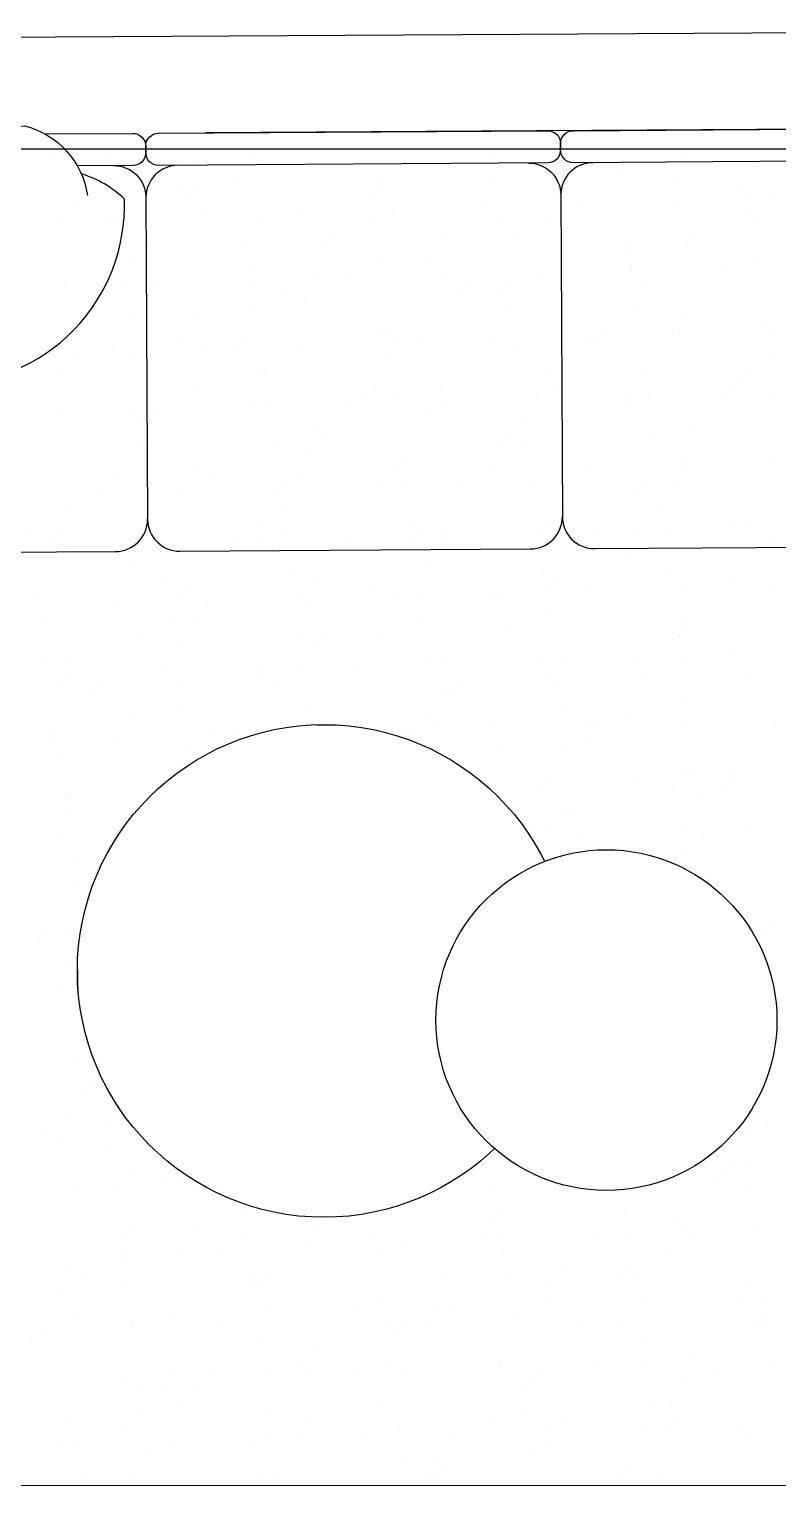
# Model space of a CAD drawing. Extents: x -678889171 to 586587, y -792238163 to 335485.
# Drawn here: x 69580 to 70743, y 64925 to 67190 of the extents above; entities that cross this region are included whole.
import ezdxf

# ---------------------------------------------------------------- set-up
doc = ezdxf.new("R2010")
doc.units = 0
doc.header["$MEASUREMENT"] = 0
doc.set_wipeout_variables(frame=1)
doc.layers.get('0').update_dxf_attribs({"color": 8})
for name, color, linetype in [('9TH-FURN$0$I-FURN-FLOR', 252, 'Continuous'), ('9TH-FURN$0$I-FURN-PATT', 252, 'Continuous'), ('9TH-FURN$0$I-WIPEOUT', 252, 'Continuous')]:
    doc.layers.add(name, color=color, linetype=linetype)

msp = doc.modelspace()

# ---------------------------------------------------------------- linework, layer by layer
for p, q in [((71823.1, 67189.8, 0), (69210.2, 67175.3, 0)), ((69214.1, 66375.3, 0), (69714.1, 66377.7, 0)), ((69814.1, 66378.2, 0), (70358.4, 66381.7, 0)), ((70458.4, 66382.2, 0), (71027, 66386, 0))]:
    msp.add_line(p, q)
at = {"elevation": 0}
for points in [[(69424, 66919.6, -0.306663), (69572.5, 67039.5, -0.30633), (69670.5, 66931.1, 0.872847)], [(69604.1, 67027.2), (69740.9, 67027.8, -0.414214), (69761, 67007.9), (69761.1, 66997.9, -0.414214), (69741.2, 66977.8), (69654.7, 66977.4)], [(69417.2, 66703.8, 0.165541), (69448.4, 66637.8, 0.425989), (69727.8, 66925.6, 0.121523), (69661, 66964.8, -7.115464)], [(69711.2, 66977.7, -0.414214), (69761.4, 66927.9), (69763.8, 66427.9, -0.414214)], [(69811.2, 66978.2, 0.414214), (69761.4, 66927.9)], [(70355.5, 66981.7, -0.414214), (70405.8, 66932)], [(70455.5, 66982.2, 0.414214), (70405.8, 66932), (70408.2, 66432, 0.414214)]]:
    msp.add_lwpolyline(points, format="xyb", dxfattribs=at)
msp.add_lwpolyline([(71223.8, 67036.9), (69854.2, 67028.4)], dxfattribs=at)
for points in [[(70425.3, 67032), (71003.8, 67035.9, -0.414214), (71023.9, 67016), (71024, 67006, -0.414214), (71004.1, 66985.9), (70425.5, 66982, -0.414214), (70405.4, 67002), (70405.4, 67012, -0.414214)], [(69780.9, 67028), (70385.3, 67031.9, -0.414214), (70405.4, 67012), (70405.4, 67002, -0.414214), (70385.5, 66981.9), (69781.2, 66978, -0.414214), (69761.1, 66997.9), (69761, 67007.9, -0.414214)]]:
    msp.add_lwpolyline(points, format="xyb", close=True, dxfattribs=at)
for centre, start, end in [((69713.8, 66427.7, 0), 270.2785, 0.2785), ((69813.8, 66428.2, 0), 180.2785, 270.2785), ((70358.2, 66431.7, 0), 270.2785, 0.2785), ((70458.2, 66432.2, 0), 180.2785, 270.2785)]:
    msp.add_arc(centre, 50, start, end)
at = {"layer": '9TH-FURN$0$I-FURN-FLOR'}
for p, q in [((71939.4, 67003, 0), (68663.6, 67003, 0)), ((68690.5, 64926.6, 0), (71937.1, 64925.3, 0))]:
    msp.add_line(p, q, dxfattribs=at)
at = {"layer": '9TH-FURN$0$I-FURN-PATT'}
for p, q in [((69619.6, 66998.7, 0), (69619.6, 66998.7, 0)), ((69633.1, 66988.6, 0), (69633.1, 66988.6, 0)), ((69704.8, 66993.6, 0), (69704.8, 66993.6, 0)), ((69780, 66992.8, 0), (69780, 66992.8, 0)), ((69926.8, 66997.1, 0), (69926.8, 66997.1, 0)), ((70073.7, 67001.3, 0), (70073.7, 67001.3, 0)), ((70295.9, 66996.9, 0), (70295.9, 66996.9, 0)), ((70601.8, 66986.9, 0), (70601.8, 66986.9, 0)), ((69838.1, 66981.1, 0), (69838.1, 66981.1, 0)), ((70497.2, 66964.8, 0), (70497.2, 66964.8, 0)), ((69709.8, 66953.9, 0), (69709.8, 66953.9, 0)), ((69817.5, 66949, 0), (69817.5, 66949, 0)), ((69906.1, 66961.5, 0), (69906.1, 66961.5, 0)), ((70125.5, 66955.2, 0), (70125.5, 66955.2, 0)), ((70301, 66957.3, 0), (70301, 66957.3, 0)), ((70405.4, 66947.1, 0), (70405.4, 66947.1, 0)), ((70581.2, 66954.9, 0), (70581.2, 66954.9, 0)), ((70684.9, 66949, 0), (70684.9, 66949, 0)), ((69647.1, 66920.3, 0), (69647.1, 66920.3, 0)), ((69829.3, 66925, 0), (69829.3, 66925, 0)), ((69842.3, 66939, 0), (69842.3, 66939, 0)), ((70107.6, 66927.4, 0), (70107.6, 66927.4, 0)), ((70121.8, 66940.8, 0), (70121.8, 66940.8, 0)), ((70392.5, 66933.1, 0), (70392.5, 66933.1, 0)), ((70410.8, 66926.1, 0), (70410.8, 66926.1, 0)), ((70584.3, 66921.8, 0), (70584.3, 66921.8, 0)), ((70698.7, 66930.7, 0), (70698.7, 66930.7, 0)), ((70731.2, 66926, 0), (70731.2, 66926, 0)), ((69703.3, 66896.5, 0), (69703.3, 66896.5, 0)), ((69850.1, 66900.7, 0), (69850.1, 66900.7, 0)), ((69997, 66904.9, 0), (69997, 66904.9, 0)), ((70143.8, 66909.1, 0), (70143.8, 66909.1, 0)), ((70290.7, 66913.3, 0), (70290.7, 66913.3, 0)), ((70437.5, 66917.6, 0), (70437.5, 66917.6, 0)), ((70698.1, 66900.3, 0), (70698.1, 66900.3, 0)), ((69626.5, 66888.2, 0), (69626.5, 66888.2, 0)), ((69717.7, 66892, 0), (69717.7, 66892, 0)), ((69934.4, 66894.4, 0), (69934.4, 66894.4, 0)), ((70112.7, 66887.7, 0), (70112.7, 66887.7, 0)), ((70308.9, 66895.3, 0), (70308.9, 66895.3, 0)), ((70390.2, 66894.1, 0), (70390.2, 66894.1, 0)), ((70615.1, 66873.4, 0), (70615.1, 66873.4, 0)), ((70703.8, 66891.1, 0), (70703.8, 66891.1, 0)), ((69768.3, 66858.9, 0), (69768.3, 66858.9, 0)), ((69919.3, 66857.9, 0), (69919.3, 66857.9, 0)), ((70039.1, 66851.2, 0), (70039.1, 66851.2, 0)), ((70052, 66865.2, 0), (70052, 66865.2, 0)), ((70219.7, 66865.4, 0), (70219.7, 66865.4, 0)), ((70331.5, 66867.1, 0), (70331.5, 66867.1, 0)), ((70510.4, 66861.2, 0), (70510.4, 66861.2, 0)), ((70602.2, 66859.4, 0), (70602.2, 66859.4, 0)), ((69743.4, 66833.6, 0), (69743.4, 66833.6, 0)), ((70199.1, 66833.3, 0), (70199.1, 66833.3, 0)), ((70507.1, 66839.5, 0), (70507.1, 66839.5, 0)), ((70711.7, 66829.1, 0), (70711.7, 66829.1, 0)), ((69924.3, 66818.2, 0), (69924.3, 66818.2, 0)), ((70120.6, 66825.8, 0), (70120.6, 66825.8, 0)), ((70222.3, 66806, 0), (70222.3, 66806, 0)), ((70369.1, 66810.3, 0), (70369.1, 66810.3, 0)), ((70515.5, 66821.5, 0), (70515.5, 66821.5, 0)), ((70515.9, 66814.5, 0), (70515.9, 66814.5, 0)), ((70662.8, 66818.7, 0), (70662.8, 66818.7, 0)), ((69634.9, 66789.2, 0), (69634.9, 66789.2, 0)), ((69698.5, 66783.3, 0), (69698.5, 66783.3, 0)), ((69731, 66788.4, 0), (69731, 66788.4, 0)), ((69781.7, 66793.4, 0), (69781.7, 66793.4, 0)), ((69928.6, 66797.6, 0), (69928.6, 66797.6, 0)), ((69978, 66785.2, 0), (69978, 66785.2, 0)), ((70028.7, 66804.6, 0), (70028.7, 66804.6, 0)), ((70075.4, 66801.8, 0), (70075.4, 66801.8, 0)), ((70261.7, 66791.5, 0), (70261.7, 66791.5, 0)), ((70322.1, 66791.7, 0), (70322.1, 66791.7, 0)), ((70541.2, 66793.4, 0), (70541.2, 66793.4, 0)), ((69685.6, 66769.4, 0), (69685.6, 66769.4, 0)), ((70008.1, 66772.5, 0), (70008.1, 66772.5, 0)), ((70248.8, 66777.5, 0), (70248.8, 66777.5, 0)), ((70316, 66778.7, 0), (70316, 66778.7, 0)), ((69736, 66748.7, 0), (69736, 66748.7, 0)), ((69837.6, 66743.8, 0), (69837.6, 66743.8, 0)), ((69932.2, 66756.3, 0), (69932.2, 66756.3, 0)), ((70327.2, 66752, 0), (70327.2, 66752, 0)), ((70523.4, 66759.6, 0), (70523.4, 66759.6, 0)), ((70601.3, 66749.6, 0), (70601.3, 66749.6, 0)), ((70125, 66717.9, 0), (70125, 66717.9, 0)), ((70133.8, 66722.2, 0), (70133.8, 66722.2, 0)), ((70471.4, 66717.8, 0), (70471.4, 66717.8, 0)), ((70580.7, 66717.6, 0), (70580.7, 66717.6, 0)), ((70590.9, 66715.9, 0), (70590.9, 66715.9, 0)), ((70724.9, 66725.5, 0), (70724.9, 66725.5, 0)), ((70737.8, 66720.2, 0), (70737.8, 66720.2, 0)), ((69624.6, 66703.3, 0), (69624.6, 66703.3, 0)), ((69817, 66711.7, 0), (69817, 66711.7, 0)), ((69856.7, 66694.8, 0), (69856.7, 66694.8, 0)), ((69895.3, 66695.6, 0), (69895.3, 66695.6, 0)), ((69908.2, 66709.6, 0), (69908.2, 66709.6, 0)), ((70003.6, 66699.1, 0), (70003.6, 66699.1, 0)), ((70150.4, 66703.3, 0), (70150.4, 66703.3, 0)), ((70187.7, 66711.5, 0), (70187.7, 66711.5, 0)), ((70297.3, 66707.5, 0), (70297.3, 66707.5, 0)), ((70444.1, 66711.7, 0), (70444.1, 66711.7, 0)), ((70458.5, 66703.8, 0), (70458.5, 66703.8, 0)), ((69646.6, 66683, 0), (69646.6, 66683, 0)), ((69709.9, 66690.6, 0), (69709.9, 66690.6, 0)), ((69743.9, 66686.7, 0), (69743.9, 66686.7, 0)), ((70138.8, 66682.5, 0), (70138.8, 66682.5, 0)), ((70335.1, 66690.1, 0), (70335.1, 66690.1, 0)), ((70410.3, 66688.8, 0), (70410.3, 66688.8, 0)), ((70730, 66685.8, 0), (70730, 66685.8, 0)), ((69626, 66650.9, 0), (69626, 66650.9, 0)), ((69933.9, 66657.1, 0), (69933.9, 66657.1, 0)), ((69945.5, 66652.7, 0), (69945.5, 66652.7, 0)), ((70389.7, 66656.8, 0), (70389.7, 66656.8, 0)), ((70536.6, 66656, 0), (70536.6, 66656, 0)), ((70697.6, 66663, 0), (70697.6, 66663, 0)), ((69834.3, 66629.6, 0), (69834.3, 66629.6, 0)), ((70117.9, 66635.9, 0), (70117.9, 66635.9, 0)), ((70219.2, 66628.1, 0), (70219.2, 66628.1, 0)), ((70397.4, 66637.8, 0), (70397.4, 66637.8, 0)), ((70668.2, 66630.1, 0), (70668.2, 66630.1, 0)), ((70681.1, 66644.1, 0), (70681.1, 66644.1, 0)), ((69926.9, 66602.7, 0), (69926.9, 66602.7, 0)), ((69950.5, 66613, 0), (69950.5, 66613, 0)), ((70073.7, 66606.9, 0), (70073.7, 66606.9, 0)), ((70105, 66621.9, 0), (70105, 66621.9, 0)), ((70146.8, 66620.5, 0), (70146.8, 66620.5, 0)), ((70220.6, 66611.1, 0), (70220.6, 66611.1, 0)), ((70367.4, 66615.3, 0), (70367.4, 66615.3, 0)), ((70506.6, 66602.2, 0), (70506.6, 66602.2, 0)), ((70514.2, 66619.5, 0), (70514.2, 66619.5, 0)), ((70541.7, 66616.3, 0), (70541.7, 66616.3, 0)), ((70661.1, 66623.8, 0), (70661.1, 66623.8, 0)), ((70737.9, 66623.9, 0), (70737.9, 66623.9, 0)), ((69633.2, 66594.2, 0), (69633.2, 66594.2, 0)), ((69742.9, 66596.3, 0), (69742.9, 66596.3, 0)), ((69757.1, 66583.2, 0), (69757.1, 66583.2, 0)), ((69780, 66598.5, 0), (69780, 66598.5, 0)), ((70198.6, 66596, 0), (70198.6, 66596, 0)), ((70348.3, 66586.5, 0), (70348.3, 66586.5, 0)), ((70028.2, 66567.3, 0), (70028.2, 66567.3, 0)), ((70327.7, 66562.2, 0), (70327.7, 66562.2, 0)), ((70607.2, 66564, 0), (70607.2, 66564, 0)), ((69751.6, 66540, 0), (69751.6, 66540, 0)), ((69762.2, 66543.5, 0), (69762.2, 66543.5, 0)), ((69764.5, 66554, 0), (69764.5, 66554, 0)), ((69958.4, 66551, 0), (69958.4, 66551, 0)), ((70007.6, 66535.2, 0), (70007.6, 66535.2, 0)), ((70044, 66555.9, 0), (70044, 66555.9, 0)), ((70314.7, 66548.2, 0), (70314.7, 66548.2, 0)), ((70315.5, 66541.4, 0), (70315.5, 66541.4, 0)), ((70353.4, 66546.8, 0), (70353.4, 66546.8, 0)), ((70549.6, 66554.3, 0), (70549.6, 66554.3, 0)), ((70160, 66517, 0), (70160, 66517, 0)), ((70445.8, 66512.2, 0), (70445.8, 66512.2, 0)), ((70592.7, 66516.5, 0), (70592.7, 66516.5, 0)), ((70600.8, 66512.3, 0), (70600.8, 66512.3, 0)), ((70739.5, 66520.7, 0), (70739.5, 66520.7, 0)), ((69711.6, 66491.2, 0), (69711.6, 66491.2, 0)), ((69837.1, 66506.5, 0), (69837.1, 66506.5, 0)), ((69858.5, 66495.4, 0), (69858.5, 66495.4, 0)), ((70005.3, 66499.6, 0), (70005.3, 66499.6, 0)), ((70152.2, 66503.8, 0), (70152.2, 66503.8, 0)), ((70299, 66508, 0), (70299, 66508, 0)), ((70537.4, 66488.5, 0), (70537.4, 66488.5, 0)), ((69690.6, 66474, 0), (69690.6, 66474, 0)), ((69770.1, 66481.5, 0), (69770.1, 66481.5, 0)), ((69816.5, 66474.4, 0), (69816.5, 66474.4, 0)), ((69961.3, 66466.3, 0), (69961.3, 66466.3, 0)), ((69974.2, 66480.3, 0), (69974.2, 66480.3, 0)), ((70124.5, 66480.6, 0), (70124.5, 66480.6, 0)), ((70165, 66477.3, 0), (70165, 66477.3, 0)), ((70253.7, 66482.1, 0), (70253.7, 66482.1, 0)), ((70361.3, 66484.8, 0), (70361.3, 66484.8, 0)), ((70524.4, 66474.5, 0), (70524.4, 66474.5, 0)), ((70580.2, 66480.3, 0), (70580.2, 66480.3, 0)), ((69646.1, 66445.7, 0), (69646.1, 66445.7, 0)), ((69971.7, 66447.5, 0), (69971.7, 66447.5, 0)), ((70409.8, 66451.5, 0), (70409.8, 66451.5, 0)), ((70562.8, 66450.8, 0), (70562.8, 66450.8, 0)), ((70697.1, 66425.7, 0), (70697.1, 66425.7, 0)), ((69581.8, 66412, 0), (69581.8, 66412, 0)), ((69620.8, 66398.4, 0), (69620.8, 66398.4, 0)), ((69625.5, 66413.7, 0), (69625.5, 66413.7, 0)), ((69900.3, 66400.3, 0), (69900.3, 66400.3, 0)), ((69933.4, 66419.8, 0), (69933.4, 66419.8, 0)), ((69976.7, 66407.8, 0), (69976.7, 66407.8, 0)), ((70080.3, 66401.1, 0), (70080.3, 66401.1, 0)), ((70172.9, 66415.3, 0), (70172.9, 66415.3, 0)), ((70183.9, 66406.6, 0), (70183.9, 66406.6, 0)), ((70227.2, 66405.3, 0), (70227.2, 66405.3, 0)), ((70374, 66409.5, 0), (70374, 66409.5, 0)), ((70389.2, 66419.5, 0), (70389.2, 66419.5, 0)), ((70463.4, 66408.4, 0), (70463.4, 66408.4, 0)), ((70520.8, 66413.7, 0), (70520.8, 66413.7, 0)), ((70567.9, 66411.1, 0), (70567.9, 66411.1, 0)), ((70667.7, 66417.9, 0), (70667.7, 66417.9, 0)), ((70734.1, 66400.8, 0), (70734.1, 66400.8, 0)), ((69607.9, 66384.4, 0), (69607.9, 66384.4, 0)), ((69639.8, 66388.4, 0), (69639.8, 66388.4, 0)), ((69783.3, 66378, 0), (69783.3, 66378, 0)), ((69786.6, 66392.6, 0), (69786.6, 66392.6, 0)), ((69933.5, 66396.8, 0), (69933.5, 66396.8, 0)), ((70171, 66392.6, 0), (70171, 66392.6, 0)), ((70218.7, 66390.8, 0), (70218.7, 66390.8, 0)), ((70374.5, 66381.3, 0), (70374.5, 66381.3, 0)), ((69742.4, 66359, 0), (69742.4, 66359, 0)), ((70198.1, 66358.7, 0), (70198.1, 66358.7, 0)), ((70506.1, 66364.9, 0), (70506.1, 66364.9, 0)), ((69788.4, 66338.3, 0), (69788.4, 66338.3, 0)), ((69984.6, 66345.8, 0), (69984.6, 66345.8, 0)), ((70027.7, 66330, 0), (70027.7, 66330, 0)), ((70379.5, 66341.6, 0), (70379.5, 66341.6, 0)), ((70393.6, 66332.9, 0), (70393.6, 66332.9, 0)), ((70575.8, 66349.1, 0), (70575.8, 66349.1, 0)), ((70673.1, 66334.7, 0), (70673.1, 66334.7, 0)), ((69595, 66308.5, 0), (69595, 66308.5, 0)), ((69817.6, 66310.7, 0), (69817.6, 66310.7, 0)), ((69830.5, 66324.7, 0), (69830.5, 66324.7, 0)), ((70110, 66326.5, 0), (70110, 66326.5, 0)), ((70150.5, 66308.9, 0), (70150.5, 66308.9, 0)), ((70186.2, 66311.8, 0), (70186.2, 66311.8, 0)), ((70297.3, 66313.1, 0), (70297.3, 66313.1, 0)), ((70380.7, 66318.9, 0), (70380.7, 66318.9, 0)), ((70444.1, 66317.3, 0), (70444.1, 66317.3, 0)), ((70591, 66321.5, 0), (70591, 66321.5, 0)), ((70737.8, 66325.8, 0), (70737.8, 66325.8, 0)), ((69709.9, 66296.2, 0), (69709.9, 66296.2, 0)), ((69856.8, 66300.5, 0), (69856.8, 66300.5, 0)), ((70003.6, 66304.7, 0), (70003.6, 66304.7, 0)), ((70007.1, 66297.9, 0), (70007.1, 66297.9, 0)), ((70315, 66304.1, 0), (70315, 66304.1, 0)), ((69600.1, 66268.8, 0), (69600.1, 66268.8, 0)), ((69796.3, 66276.3, 0), (69796.3, 66276.3, 0)), ((69836.6, 66269.2, 0), (69836.6, 66269.2, 0)), ((70191.2, 66272.1, 0), (70191.2, 66272.1, 0)), ((70387.5, 66279.6, 0), (70387.5, 66279.6, 0)), ((70600.3, 66275, 0), (70600.3, 66275, 0)), ((69756.5, 66244.6, 0), (69756.5, 66244.6, 0)), ((69997.8, 66242.3, 0), (69997.8, 66242.3, 0)), ((70040.2, 66251, 0), (70040.2, 66251, 0)), ((70124, 66243.3, 0), (70124, 66243.3, 0)), ((70319.7, 66252.8, 0), (70319.7, 66252.8, 0)), ((70579.7, 66243, 0), (70579.7, 66243, 0)), ((70589, 66245.6, 0), (70589, 66245.6, 0)), ((70590.4, 66245.2, 0), (70590.4, 66245.2, 0)), ((70603.3, 66259.1, 0), (70603.3, 66259.1, 0)), ((69816, 66237.1, 0), (69816, 66237.1, 0)), ((70027.3, 66237, 0), (70027.3, 66237, 0)), ((70669.4, 66218.5, 0), (70669.4, 66218.5, 0)), ((69608, 66206.8, 0), (69608, 66206.8, 0)), ((69645.5, 66208.4, 0), (69645.5, 66208.4, 0)), ((69935.2, 66197.4, 0), (69935.2, 66197.4, 0)), ((70002.9, 66202.6, 0), (70002.9, 66202.6, 0)), ((70082.1, 66201.6, 0), (70082.1, 66201.6, 0)), ((70199.1, 66210.1, 0), (70199.1, 66210.1, 0)), ((70228.9, 66205.8, 0), (70228.9, 66205.8, 0)), ((70375.8, 66210, 0), (70375.8, 66210, 0)), ((70409.3, 66214.2, 0), (70409.3, 66214.2, 0)), ((70522.6, 66214.2, 0), (70522.6, 66214.2, 0)), ((70594.1, 66205.9, 0), (70594.1, 66205.9, 0)), ((69624.9, 66176.4, 0), (69624.9, 66176.4, 0)), ((69641.5, 66188.9, 0), (69641.5, 66188.9, 0)), ((69788.4, 66193.2, 0), (69788.4, 66193.2, 0)), ((69809.5, 66172.8, 0), (69809.5, 66172.8, 0)), ((69932.9, 66182.5, 0), (69932.9, 66182.5, 0)), ((70249.9, 66177.3, 0), (70249.9, 66177.3, 0)), ((70388.7, 66182.2, 0), (70388.7, 66182.2, 0)), ((70400.7, 66176.1, 0), (70400.7, 66176.1, 0)), ((70529.4, 66179.1, 0), (70529.4, 66179.1, 0)), ((70696.6, 66188.4, 0), (70696.6, 66188.4, 0)), ((69673.8, 66155.1, 0), (69673.8, 66155.1, 0)), ((69686.8, 66169.1, 0), (69686.8, 66169.1, 0)), ((69966.3, 66170.9, 0), (69966.3, 66170.9, 0)), ((70218.2, 66153.5, 0), (70218.2, 66153.5, 0)), ((70237, 66163.3, 0), (70237, 66163.3, 0)), ((69814.6, 66133.1, 0), (69814.6, 66133.1, 0)), ((70010.8, 66140.6, 0), (70010.8, 66140.6, 0)), ((70405.7, 66136.4, 0), (70405.7, 66136.4, 0)), ((70505.6, 66127.6, 0), (70505.6, 66127.6, 0)), ((70602, 66143.9, 0), (70602, 66143.9, 0)), ((69741.8, 66121.8, 0), (69741.8, 66121.8, 0)), ((70197.6, 66121.4, 0), (70197.6, 66121.4, 0)), ((70212.4, 66106.6, 0), (70212.4, 66106.6, 0)), ((70303.9, 66107.3, 0), (70303.9, 66107.3, 0)), ((70450.7, 66111.5, 0), (70450.7, 66111.5, 0)), ((70459.6, 66103.5, 0), (70459.6, 66103.5, 0)), ((70597.6, 66115.7, 0), (70597.6, 66115.7, 0)), ((70739.1, 66105.4, 0), (70739.1, 66105.4, 0)), ((69612.8, 66089, 0), (69612.8, 66089, 0)), ((69621.2, 66103.2, 0), (69621.2, 66103.2, 0)), ((69716.5, 66090.4, 0), (69716.5, 66090.4, 0)), ((69863.4, 66094.6, 0), (69863.4, 66094.6, 0)), ((69883.5, 66081.4, 0), (69883.5, 66081.4, 0)), ((69896.5, 66095.4, 0), (69896.5, 66095.4, 0)), ((70010.2, 66098.8, 0), (70010.2, 66098.8, 0)), ((70027.1, 66092.7, 0), (70027.1, 66092.7, 0)), ((70157.1, 66103.1, 0), (70157.1, 66103.1, 0)), ((70176, 66097.2, 0), (70176, 66097.2, 0)), ((70446.7, 66089.5, 0), (70446.7, 66089.5, 0)), ((69626.3, 66063.6, 0), (69626.3, 66063.6, 0)), ((69822.5, 66071.1, 0), (69822.5, 66071.1, 0)), ((70006.5, 66060.6, 0), (70006.5, 66060.6, 0)), ((70217.4, 66066.9, 0), (70217.4, 66066.9, 0)), ((70314.5, 66066.8, 0), (70314.5, 66066.8, 0)), ((70413.7, 66074.4, 0), (70413.7, 66074.4, 0)), ((70024, 66037, 0), (70024, 66037, 0)), ((70599.8, 66037.7, 0), (70599.8, 66037.7, 0)), ((70615.2, 66040.4, 0), (70615.2, 66040.4, 0)), ((69822.5, 66015.3, 0), (69822.5, 66015.3, 0)), ((69836.1, 66031.9, 0), (69836.1, 66031.9, 0)), ((70106.2, 66021.6, 0), (70106.2, 66021.6, 0)), ((70374, 66015.1, 0), (70374, 66015.1, 0)), ((70385.7, 66023.5, 0), (70385.7, 66023.5, 0)), ((70520.9, 66019.3, 0), (70520.9, 66019.3, 0)), ((70656.4, 66015.8, 0), (70656.4, 66015.8, 0)), ((70667.7, 66023.5, 0), (70667.7, 66023.5, 0)), ((70669.3, 66029.8, 0), (70669.3, 66029.8, 0)), ((69634.2, 66001.6, 0), (69634.2, 66001.6, 0)), ((69639.8, 65994, 0), (69639.8, 65994, 0)), ((69786.7, 65998.2, 0), (69786.7, 65998.2, 0)), ((69815.5, 65999.8, 0), (69815.5, 65999.8, 0)), ((69933.5, 66002.4, 0), (69933.5, 66002.4, 0)), ((70029.1, 65997.4, 0), (70029.1, 65997.4, 0)), ((70080.4, 66006.7, 0), (70080.4, 66006.7, 0)), ((70093.2, 66007.6, 0), (70093.2, 66007.6, 0)), ((70123.4, 66006, 0), (70123.4, 66006, 0)), ((70225.3, 66004.9, 0), (70225.3, 66004.9, 0)), ((70227.2, 66010.9, 0), (70227.2, 66010.9, 0)), ((70579.2, 66005.7, 0), (70579.2, 66005.7, 0)), ((70620.3, 66000.7, 0), (70620.3, 66000.7, 0)), ((69645, 65971.1, 0), (69645, 65971.1, 0)), ((70408.7, 65976.9, 0), (70408.7, 65976.9, 0)), ((70426.9, 65970.8, 0), (70426.9, 65970.8, 0)), ((69835.7, 65967.5, 0), (69835.7, 65967.5, 0)), ((69932.4, 65945.2, 0), (69932.4, 65945.2, 0)), ((70315.9, 65947.9, 0), (70315.9, 65947.9, 0)), ((70595.4, 65949.8, 0), (70595.4, 65949.8, 0)), ((70696.1, 65951.1, 0), (70696.1, 65951.1, 0)), ((69624.4, 65939.1, 0), (69624.4, 65939.1, 0)), ((69739.8, 65925.7, 0), (69739.8, 65925.7, 0)), ((69752.7, 65939.7, 0), (69752.7, 65939.7, 0)), ((69840.8, 65927.9, 0), (69840.8, 65927.9, 0)), ((70032.2, 65941.6, 0), (70032.2, 65941.6, 0)), ((70037, 65935.4, 0), (70037, 65935.4, 0)), ((70302.9, 65933.9, 0), (70302.9, 65933.9, 0)), ((70388.1, 65944.9, 0), (70388.1, 65944.9, 0)), ((70431.9, 65931.2, 0), (70431.9, 65931.2, 0)), ((70628.2, 65938.7, 0), (70628.2, 65938.7, 0)), ((70158.8, 65903.6, 0), (70158.8, 65903.6, 0)), ((70217.7, 65916.2, 0), (70217.7, 65916.2, 0)), ((70238.5, 65901.3, 0), (70238.5, 65901.3, 0)), ((70305.7, 65907.8, 0), (70305.7, 65907.8, 0)), ((70452.5, 65912, 0), (70452.5, 65912, 0)), ((70599.3, 65916.2, 0), (70599.3, 65916.2, 0)), ((69647.4, 65898, 0), (69647.4, 65898, 0)), ((69718.3, 65890.9, 0), (69718.3, 65890.9, 0)), ((69741.3, 65884.5, 0), (69741.3, 65884.5, 0)), ((69865.1, 65895.1, 0), (69865.1, 65895.1, 0)), ((70012, 65899.4, 0), (70012, 65899.4, 0)), ((70197.1, 65884.1, 0), (70197.1, 65884.1, 0)), ((70505, 65890.3, 0), (70505, 65890.3, 0)), ((69652.5, 65858.3, 0), (69652.5, 65858.3, 0)), ((69678.8, 65859.7, 0), (69678.8, 65859.7, 0)), ((69848.7, 65865.9, 0), (69848.7, 65865.9, 0)), ((69962.4, 65866, 0), (69962.4, 65866, 0)), ((70026.6, 65855.4, 0), (70026.6, 65855.4, 0)), ((70241.9, 65867.9, 0), (70241.9, 65867.9, 0)), ((70243.6, 65861.7, 0), (70243.6, 65861.7, 0)), ((70439.8, 65869.2, 0), (70439.8, 65869.2, 0)), ((70512.6, 65860.2, 0), (70512.6, 65860.2, 0)), ((70525.6, 65874.2, 0), (70525.6, 65874.2, 0)), ((69949.5, 65852, 0), (69949.5, 65852, 0)), ((70050.2, 65831.8, 0), (70050.2, 65831.8, 0)), ((70641.4, 65835.1, 0), (70641.4, 65835.1, 0)), ((70006, 65823.3, 0), (70006, 65823.3, 0)), ((70314, 65829.5, 0), (70314, 65829.5, 0)), ((70380.6, 65809.3, 0), (70380.6, 65809.3, 0)), ((70527.5, 65813.5, 0), (70527.5, 65813.5, 0)), ((70674.3, 65817.7, 0), (70674.3, 65817.7, 0)), ((69646.4, 65788.2, 0), (69646.4, 65788.2, 0)), ((69660.4, 65796.4, 0), (69660.4, 65796.4, 0)), ((69793.3, 65792.4, 0), (69793.3, 65792.4, 0)), ((69835.6, 65794.6, 0), (69835.6, 65794.6, 0)), ((69940.1, 65796.6, 0), (69940.1, 65796.6, 0)), ((70055.3, 65792.1, 0), (70055.3, 65792.1, 0)), ((70087, 65800.8, 0), (70087, 65800.8, 0)), ((70172.1, 65792.3, 0), (70172.1, 65792.3, 0)), ((70233.8, 65805, 0), (70233.8, 65805, 0)), ((70251.5, 65799.7, 0), (70251.5, 65799.7, 0)), ((70451.6, 65794.2, 0), (70451.6, 65794.2, 0)), ((70599.3, 65800.4, 0), (70599.3, 65800.4, 0)), ((70646.4, 65795.5, 0), (70646.4, 65795.5, 0)), ((70722.3, 65786.5, 0), (70722.3, 65786.5, 0)), ((70735.3, 65800.5, 0), (70735.3, 65800.5, 0)), ((69596.1, 65770.1, 0), (69596.1, 65770.1, 0)), ((69609, 65784.1, 0), (69609, 65784.1, 0)), ((69888.5, 65786, 0), (69888.5, 65786, 0)), ((70122.9, 65768.7, 0), (70122.9, 65768.7, 0)), ((70159.2, 65778.3, 0), (70159.2, 65778.3, 0)), ((70453.1, 65765.6, 0), (70453.1, 65765.6, 0)), ((70578.7, 65768.4, 0), (70578.7, 65768.4, 0)), ((69815, 65762.5, 0), (69815, 65762.5, 0)), ((69861.9, 65762.3, 0), (69861.9, 65762.3, 0)), ((69644.5, 65733.8, 0), (69644.5, 65733.8, 0)), ((69867, 65722.6, 0), (69867, 65722.6, 0)), ((70063.2, 65730.2, 0), (70063.2, 65730.2, 0)), ((70381.8, 65718.6, 0), (70381.8, 65718.6, 0)), ((70408.2, 65739.7, 0), (70408.2, 65739.7, 0)), ((70458.1, 65725.9, 0), (70458.1, 65725.9, 0)), ((70597.6, 65721.3, 0), (70597.6, 65721.3, 0)), ((70654.4, 65733.5, 0), (70654.4, 65733.5, 0)), ((70661.3, 65720.4, 0), (70661.3, 65720.4, 0)), ((69623.9, 65701.8, 0), (69623.9, 65701.8, 0)), ((69716.6, 65696, 0), (69716.6, 65696, 0)), ((69805.8, 65696.4, 0), (69805.8, 65696.4, 0)), ((69818.7, 65710.4, 0), (69818.7, 65710.4, 0)), ((69863.4, 65700.2, 0), (69863.4, 65700.2, 0)), ((69931.9, 65707.9, 0), (69931.9, 65707.9, 0)), ((70010.3, 65704.4, 0), (70010.3, 65704.4, 0)), ((70098.2, 65712.3, 0), (70098.2, 65712.3, 0)), ((70157.1, 65708.7, 0), (70157.1, 65708.7, 0)), ((70264.7, 65696.1, 0), (70264.7, 65696.1, 0)), ((70303.9, 65712.9, 0), (70303.9, 65712.9, 0)), ((70368.9, 65704.6, 0), (70368.9, 65704.6, 0)), ((70387.6, 65707.6, 0), (70387.6, 65707.6, 0)), ((70450.8, 65717.1, 0), (70450.8, 65717.1, 0)), ((70695.6, 65713.8, 0), (70695.6, 65713.8, 0)), ((69673.6, 65692.8, 0), (69673.6, 65692.8, 0)), ((70217.2, 65678.9, 0), (70217.2, 65678.9, 0)), ((69678.6, 65653.1, 0), (69678.6, 65653.1, 0)), ((69874.9, 65660.7, 0), (69874.9, 65660.7, 0)), ((70269.8, 65656.4, 0), (70269.8, 65656.4, 0)), ((70466, 65664, 0), (70466, 65664, 0)), ((70504.5, 65653, 0), (70504.5, 65653, 0)), ((69740.8, 65647.2, 0), (69740.8, 65647.2, 0)), ((69744.8, 65630.4, 0), (69744.8, 65630.4, 0)), ((70028.4, 65636.7, 0), (70028.4, 65636.7, 0)), ((70196.6, 65646.8, 0), (70196.6, 65646.8, 0)), ((70307.9, 65638.5, 0), (70307.9, 65638.5, 0)), ((70578.6, 65630.9, 0), (70578.6, 65630.9, 0)), ((70591.5, 65644.9, 0), (70591.5, 65644.9, 0)), ((70667.6, 65629.9, 0), (70667.6, 65629.9, 0)), ((70015.5, 65622.7, 0), (70015.5, 65622.7, 0)), ((70026.1, 65618.1, 0), (70026.1, 65618.1, 0)), ((70076.4, 65626.6, 0), (70076.4, 65626.6, 0)), ((70235.6, 65605.6, 0), (70235.6, 65605.6, 0)), ((70382.4, 65609.8, 0), (70382.4, 65609.8, 0)), ((70529.2, 65614, 0), (70529.2, 65614, 0)), ((70676.1, 65618.2, 0), (70676.1, 65618.2, 0)), ((69648.2, 65588.7, 0), (69648.2, 65588.7, 0)), ((69686.6, 65591.1, 0), (69686.6, 65591.1, 0)), ((69795, 65592.9, 0), (69795, 65592.9, 0)), ((69941.9, 65597.1, 0), (69941.9, 65597.1, 0)), ((70005.5, 65586, 0), (70005.5, 65586, 0)), ((70081.5, 65586.9, 0), (70081.5, 65586.9, 0)), ((70088.7, 65601.4, 0), (70088.7, 65601.4, 0)), ((70277.7, 65594.5, 0), (70277.7, 65594.5, 0)), ((70313.5, 65592.2, 0), (70313.5, 65592.2, 0)), ((70672.6, 65590.2, 0), (70672.6, 65590.2, 0)), ((70238.1, 65563, 0), (70238.1, 65563, 0)), ((70479.2, 65560.4, 0), (70479.2, 65560.4, 0)), ((70517.6, 65564.8, 0), (70517.6, 65564.8, 0)), ((70598.8, 65563.1, 0), (70598.8, 65563.1, 0)), ((69662, 65540.8, 0), (69662, 65540.8, 0)), ((69675, 65554.8, 0), (69675, 65554.8, 0)), ((69835.1, 65557.3, 0), (69835.1, 65557.3, 0)), ((69888.1, 65557.1, 0), (69888.1, 65557.1, 0)), ((69954.5, 65556.6, 0), (69954.5, 65556.6, 0)), ((70225.2, 65549, 0), (70225.2, 65549, 0)), ((69814.5, 65525.2, 0), (69814.5, 65525.2, 0)), ((69893.2, 65517.4, 0), (69893.2, 65517.4, 0)), ((70089.4, 65524.9, 0), (70089.4, 65524.9, 0)), ((70122.4, 65531.4, 0), (70122.4, 65531.4, 0)), ((70484.3, 65520.7, 0), (70484.3, 65520.7, 0)), ((70578.2, 65531.1, 0), (70578.2, 65531.1, 0)), ((70604.2, 65515.5, 0), (70604.2, 65515.5, 0)), ((70680.5, 65528.3, 0), (70680.5, 65528.3, 0)), ((69644, 65496.5, 0), (69644, 65496.5, 0)), ((69870, 65494.4, 0), (69870, 65494.4, 0)), ((70016.9, 65498.6, 0), (70016.9, 65498.6, 0)), ((70163.7, 65502.8, 0), (70163.7, 65502.8, 0)), ((70310.5, 65507, 0), (70310.5, 65507, 0)), ((70407.7, 65502.4, 0), (70407.7, 65502.4, 0)), ((70457.4, 65511.3, 0), (70457.4, 65511.3, 0)), ((69601, 65474.8, 0), (69601, 65474.8, 0)), ((69699.8, 65487.6, 0), (69699.8, 65487.6, 0)), ((69723.2, 65490.2, 0), (69723.2, 65490.2, 0)), ((69884.7, 65481.1, 0), (69884.7, 65481.1, 0)), ((69931.4, 65470.6, 0), (69931.4, 65470.6, 0)), ((70164.2, 65482.9, 0), (70164.2, 65482.9, 0)), ((70290.9, 65490.9, 0), (70290.9, 65490.9, 0)), ((70387.1, 65470.3, 0), (70387.1, 65470.3, 0)), ((70434.9, 65475.3, 0), (70434.9, 65475.3, 0)), ((70447.8, 65489.3, 0), (70447.8, 65489.3, 0)), ((70695.1, 65476.5, 0), (70695.1, 65476.5, 0)), ((70727.3, 65491.1, 0), (70727.3, 65491.1, 0)), ((69623.4, 65464.5, 0), (69623.4, 65464.5, 0)), ((69704.8, 65447.9, 0), (69704.8, 65447.9, 0)), ((69871.7, 65467.1, 0), (69871.7, 65467.1, 0)), ((69901.1, 65455.4, 0), (69901.1, 65455.4, 0)), ((70296, 65451.2, 0), (70296, 65451.2, 0)), ((70492.2, 65458.7, 0), (70492.2, 65458.7, 0)), ((70216.7, 65441.6, 0), (70216.7, 65441.6, 0)), ((70693.8, 65424.7, 0), (70693.8, 65424.7, 0)), ((69740.3, 65409.9, 0), (69740.3, 65409.9, 0)), ((69940.2, 65402.2, 0), (69940.2, 65402.2, 0)), ((70087, 65406.4, 0), (70087, 65406.4, 0)), ((70094.4, 65407.4, 0), (70094.4, 65407.4, 0)), ((70102.6, 65421.4, 0), (70102.6, 65421.4, 0)), ((70196.1, 65409.5, 0), (70196.1, 65409.5, 0)), ((70233.8, 65410.7, 0), (70233.8, 65410.7, 0)), ((70373.9, 65409.2, 0), (70373.9, 65409.2, 0)), ((70380.7, 65414.9, 0), (70380.7, 65414.9, 0)), ((70504, 65415.7, 0), (70504, 65415.7, 0)), ((70527.5, 65419.1, 0), (70527.5, 65419.1, 0)), ((70644.6, 65401.6, 0), (70644.6, 65401.6, 0)), ((70657.5, 65415.5, 0), (70657.5, 65415.5, 0)), ((70674.4, 65423.3, 0), (70674.4, 65423.3, 0)), ((69646.5, 65393.8, 0), (69646.5, 65393.8, 0)), ((69712.7, 65385.9, 0), (69712.7, 65385.9, 0)), ((69793.3, 65398, 0), (69793.3, 65398, 0)), ((69810.7, 65401, 0), (69810.7, 65401, 0)), ((70025.6, 65380.8, 0), (70025.6, 65380.8, 0)), ((70081.4, 65393.4, 0), (70081.4, 65393.4, 0)), ((70107.7, 65381.7, 0), (70107.7, 65381.7, 0)), ((70303.9, 65389.2, 0), (70303.9, 65389.2, 0)), ((70698.8, 65385, 0), (70698.8, 65385, 0)), ((69914.3, 65351.9, 0), (69914.3, 65351.9, 0)), ((70005, 65348.7, 0), (70005, 65348.7, 0)), ((70304.1, 65333.6, 0), (70304.1, 65333.6, 0)), ((70313, 65354.9, 0), (70313, 65354.9, 0)), ((70505.4, 65355.2, 0), (70505.4, 65355.2, 0)), ((70583.6, 65335.5, 0), (70583.6, 65335.5, 0)), ((69728, 65311.5, 0), (69728, 65311.5, 0)), ((69740.9, 65325.5, 0), (69740.9, 65325.5, 0)), ((69834.6, 65320, 0), (69834.6, 65320, 0)), ((69919.3, 65312.2, 0), (69919.3, 65312.2, 0)), ((70020.4, 65327.3, 0), (70020.4, 65327.3, 0)), ((70115.6, 65319.7, 0), (70115.6, 65319.7, 0)), ((70291.1, 65319.7, 0), (70291.1, 65319.7, 0)), ((70459.1, 65311.8, 0), (70459.1, 65311.8, 0)), ((70510.5, 65315.5, 0), (70510.5, 65315.5, 0)), ((70598.3, 65325.8, 0), (70598.3, 65325.8, 0)), ((70606, 65316, 0), (70606, 65316, 0)), ((70706.7, 65323, 0), (70706.7, 65323, 0)), ((69724.9, 65290.7, 0), (69724.9, 65290.7, 0)), ((69871.8, 65294.9, 0), (69871.8, 65294.9, 0)), ((70018.6, 65299.1, 0), (70018.6, 65299.1, 0)), ((70121.9, 65294.1, 0), (70121.9, 65294.1, 0)), ((70165.5, 65303.4, 0), (70165.5, 65303.4, 0)), ((70312.3, 65307.6, 0), (70312.3, 65307.6, 0)), ((70577.7, 65293.8, 0), (70577.7, 65293.8, 0)), ((69726, 65282.4, 0), (69726, 65282.4, 0)), ((69814, 65287.9, 0), (69814, 65287.9, 0)), ((70317.1, 65285.7, 0), (70317.1, 65285.7, 0)), ((69643.5, 65259.2, 0), (69643.5, 65259.2, 0)), ((69667, 65245.4, 0), (69667, 65245.4, 0)), ((69927.3, 65250.2, 0), (69927.3, 65250.2, 0)), ((69950.6, 65251.8, 0), (69950.6, 65251.8, 0)), ((70230.1, 65253.6, 0), (70230.1, 65253.6, 0)), ((70322.2, 65246, 0), (70322.2, 65246, 0)), ((70407.2, 65265.1, 0), (70407.2, 65265.1, 0)), ((70500.8, 65245.9, 0), (70500.8, 65245.9, 0)), ((70513.8, 65259.9, 0), (70513.8, 65259.9, 0)), ((70518.4, 65253.5, 0), (70518.4, 65253.5, 0)), ((69622.9, 65227.2, 0), (69622.9, 65227.2, 0)), ((69731, 65242.7, 0), (69731, 65242.7, 0)), ((69930.9, 65233.3, 0), (69930.9, 65233.3, 0)), ((69937.7, 65237.8, 0), (69937.7, 65237.8, 0)), ((70386.6, 65233, 0), (70386.6, 65233, 0)), ((70694.6, 65239.2, 0), (70694.6, 65239.2, 0)), ((70093.6, 65200.6, 0), (70093.6, 65200.6, 0)), ((70128.8, 65216.2, 0), (70128.8, 65216.2, 0)), ((70216.2, 65204.3, 0), (70216.2, 65204.3, 0)), ((70240.4, 65204.8, 0), (70240.4, 65204.8, 0)), ((70387.3, 65209, 0), (70387.3, 65209, 0)), ((70534.1, 65213.3, 0), (70534.1, 65213.3, 0)), ((70681, 65217.5, 0), (70681, 65217.5, 0)), ((70719.9, 65219.5, 0), (70719.9, 65219.5, 0)), ((69653.1, 65187.9, 0), (69653.1, 65187.9, 0)), ((69738.9, 65180.7, 0), (69738.9, 65180.7, 0)), ((69799.9, 65192.2, 0), (69799.9, 65192.2, 0)), ((69946.8, 65196.4, 0), (69946.8, 65196.4, 0)), ((70133.9, 65176.5, 0), (70133.9, 65176.5, 0)), ((70160.3, 65178, 0), (70160.3, 65178, 0)), ((70330.1, 65184, 0), (70330.1, 65184, 0)), ((70439.8, 65179.9, 0), (70439.8, 65179.9, 0)), ((70503.5, 65178.4, 0), (70503.5, 65178.4, 0)), ((70723.5, 65186.2, 0), (70723.5, 65186.2, 0)), ((70725, 65179.8, 0), (70725, 65179.8, 0)), ((69584.3, 65155.9, 0), (69584.3, 65155.9, 0)), ((69597.2, 65169.9, 0), (69597.2, 65169.9, 0)), ((69739.8, 65172.6, 0), (69739.8, 65172.6, 0)), ((69876.7, 65171.7, 0), (69876.7, 65171.7, 0)), ((70147.4, 65164, 0), (70147.4, 65164, 0)), ((70195.6, 65172.2, 0), (70195.6, 65172.2, 0)), ((70710.5, 65172.2, 0), (70710.5, 65172.2, 0)), ((69940.5, 65146.7, 0), (69940.5, 65146.7, 0)), ((70025.1, 65143.5, 0), (70025.1, 65143.5, 0)), ((70531.6, 65150, 0), (70531.6, 65150, 0)), ((70004.5, 65111.4, 0), (70004.5, 65111.4, 0)), ((70141.8, 65114.5, 0), (70141.8, 65114.5, 0)), ((70163.8, 65108.4, 0), (70163.8, 65108.4, 0)), ((70310.6, 65112.7, 0), (70310.6, 65112.7, 0)), ((70312.5, 65117.6, 0), (70312.5, 65117.6, 0)), ((70457.4, 65116.9, 0), (70457.4, 65116.9, 0)), ((70536.7, 65110.3, 0), (70536.7, 65110.3, 0)), ((70604.3, 65121.1, 0), (70604.3, 65121.1, 0)), ((70732.9, 65117.8, 0), (70732.9, 65117.8, 0)), ((69723.2, 65095.8, 0), (69723.2, 65095.8, 0)), ((69806.9, 65096.1, 0), (69806.9, 65096.1, 0)), ((69870.1, 65100, 0), (69870.1, 65100, 0)), ((69945.5, 65107, 0), (69945.5, 65107, 0)), ((70016.9, 65104.2, 0), (70016.9, 65104.2, 0)), ((70086.4, 65098, 0), (70086.4, 65098, 0)), ((70357.1, 65090.3, 0), (70357.1, 65090.3, 0)), ((70370, 65104.3, 0), (70370, 65104.3, 0)), ((70597.8, 65088.5, 0), (70597.8, 65088.5, 0)), ((70649.5, 65106.2, 0), (70649.5, 65106.2, 0)), ((69752.2, 65077.1, 0), (69752.2, 65077.1, 0)), ((69794, 65082.1, 0), (69794, 65082.1, 0)), ((69834.1, 65082.7, 0), (69834.1, 65082.7, 0)), ((70343.3, 65080.5, 0), (70343.3, 65080.5, 0)), ((69813.5, 65050.6, 0), (69813.5, 65050.6, 0)), ((69953.5, 65045, 0), (69953.5, 65045, 0)), ((70121.4, 65056.8, 0), (70121.4, 65056.8, 0)), ((70348.4, 65040.8, 0), (70348.4, 65040.8, 0)), ((70544.6, 65048.3, 0), (70544.6, 65048.3, 0)), ((70577.2, 65056.5, 0), (70577.2, 65056.5, 0)), ((69643, 65021.9, 0), (69643, 65021.9, 0)), ((69757.2, 65037.5, 0), (69757.2, 65037.5, 0)), ((70016.6, 65022.4, 0), (70016.6, 65022.4, 0)), ((70296.1, 65024.3, 0), (70296.1, 65024.3, 0)), ((70406.7, 65027.8, 0), (70406.7, 65027.8, 0)), ((70566.8, 65016.6, 0), (70566.8, 65016.6, 0)), ((70579.7, 65030.6, 0), (70579.7, 65030.6, 0)), ((70682.7, 65018, 0), (70682.7, 65018, 0)), ((69733, 65016.1, 0), (69733, 65016.1, 0)), ((69930.4, 64996, 0), (69930.4, 64996, 0)), ((69948.5, 64996.9, 0), (69948.5, 64996.9, 0)), ((70003.7, 65008.4, 0), (70003.7, 65008.4, 0)), ((70095.4, 65001.1, 0), (70095.4, 65001.1, 0)), ((70155, 65011, 0), (70155, 65011, 0)), ((70242.2, 65005.4, 0), (70242.2, 65005.4, 0)), ((70386.1, 64995.7, 0), (70386.1, 64995.7, 0)), ((70389, 65009.6, 0), (70389, 65009.6, 0)), ((70535.9, 65013.8, 0), (70535.9, 65013.8, 0)), ((70694.1, 65001.9, 0), (70694.1, 65001.9, 0)), ((69622.4, 64989.9, 0), (69622.4, 64989.9, 0)), ((69654.8, 64988.5, 0), (69654.8, 64988.5, 0)), ((69765.1, 64975.5, 0), (69765.1, 64975.5, 0)), ((69801.7, 64992.7, 0), (69801.7, 64992.7, 0)), ((70160.1, 64971.3, 0), (70160.1, 64971.3, 0)), ((70356.3, 64978.8, 0), (70356.3, 64978.8, 0)), ((70215.7, 64967, 0), (70215.7, 64967, 0)), ((70226.3, 64948.7, 0), (70226.3, 64948.7, 0)), ((70505.8, 64950.6, 0), (70505.8, 64950.6, 0)), ((69650.2, 64926.5, 0), (69650.2, 64926.5, 0)), ((69663.2, 64940.5, 0), (69663.2, 64940.5, 0)), ((69739.3, 64935.3, 0), (69739.3, 64935.3, 0)), ((69942.7, 64942.4, 0), (69942.7, 64942.4, 0)), ((69966.7, 64941.4, 0), (69966.7, 64941.4, 0)), ((70195.1, 64934.9, 0), (70195.1, 64934.9, 0)), ((70213.4, 64934.7, 0), (70213.4, 64934.7, 0)), ((70503, 64941.1, 0), (70503, 64941.1, 0)), ((70557.8, 64944.8, 0), (70557.8, 64944.8, 0))]:
    msp.add_line(p, q, dxfattribs=at)

# ---------------------------------------------------------------- next in the draw order: wipeouts: each hides what was drawn before it
msp.add_wipeout([(70221.8, 65390), (70286.2, 65435.5), (70286.2, 65435.5), (70332.5, 65481.3), (70332.5, 65481.3), (70380.5, 65555), (70403.2, 65611.7), (70418.2, 65682.9), (70420.5, 65732.1), (70410, 65815.1), (70391.6, 65871.9), (70366.3, 65922.2), (70343.5, 65956), (70321.4, 65982.8), (70293.9, 66010.2), (70293.9, 66010.2), (70251, 66043.6), (70185.3, 66079), (70139.9, 66094.7), (70055.1, 66108.2), (69996.8, 66106.4), (69961.5, 66100.9), (69906.2, 66085.3), (69870.8, 66070.3), (69841.2, 66054.3), (69783.6, 66012.1), (69738.5, 65964.6), (69699.2, 65904.7), (69672, 65839.3), (69657.8, 65773.5), (69655.3, 65706.8), (69662.7, 65648.1), (69684, 65578.9), (69684, 65578.9), (69728.5, 65499.7), (69770.1, 65451.8), (69814, 65414.9), (69887.4, 65373.5), (69935.7, 65356.6), (69997.6, 65344.9), (70062.3, 65343.6), (70157.8, 65362.1), (70234.2, 65397)]).translate(0, 0, 0).dxf.layer = '9TH-FURN$0$I-WIPEOUT'

# ---------------------------------------------------------------- next in the draw order: linework, layer by layer
msp.add_circle((70037.7, 65725.7, 0), 382.9)

# ---------------------------------------------------------------- next in the draw order: wipeouts: each hides what was drawn before it
msp.add_wipeout([(70351.3, 65882.6), (70306.5, 65851.5), (70306.5, 65851.5), (70274.2, 65820.1), (70274.2, 65820.1), (70240.6, 65769.4), (70224.5, 65730.3), (70213.8, 65681.2), (70211.9, 65647.2), (70218.6, 65589.7), (70231.1, 65550.3), (70248.2, 65515.3), (70263.8, 65491.8), (70279, 65473.1), (70297.8, 65454), (70297.8, 65454), (70327.3, 65430.7), (70372.5, 65405.9), (70403.8, 65394.7), (70462.4, 65384.9), (70502.7, 65385.8), (70527.2, 65389.4), (70565.5, 65399.8), (70590.1, 65410), (70610.7, 65420.9), (70650.7, 65449.7), (70682.2, 65482.3), (70709.7, 65523.5), (70728.9, 65568.6), (70739.1, 65614), (70741.3, 65660.2), (70736.5, 65700.8), (70722.1, 65748.8), (70722.1, 65748.8), (70691.8, 65803.8), (70663.4, 65837.2), (70633.2, 65863), (70582.7, 65892), (70549.4, 65904), (70506.6, 65912.5), (70461.9, 65913.8), (70395.7, 65901.5), (70342.7, 65877.8)]).translate(0, 0, 0).dxf.layer = '9TH-FURN$0$I-WIPEOUT'

# ---------------------------------------------------------------- next in the draw order: linework, layer by layer
msp.add_circle((70476.7, 65649.3, 0), 264.8)

doc.saveas('drawing.dxf')
